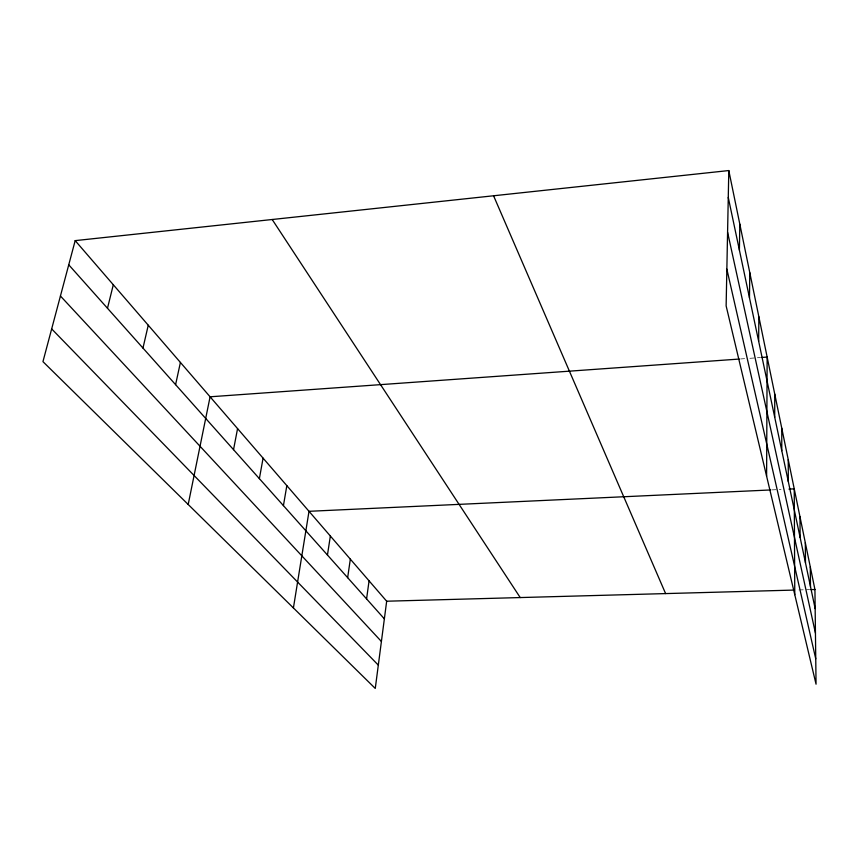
<?xml version="1.0" encoding="UTF-8"?>
<svg xmlns="http://www.w3.org/2000/svg" width="859" height="859" viewBox="0 0 859 859"><rect width="100%" height="100%" fill="white"/><g stroke="black" fill="none" stroke-linecap="round" stroke-linejoin="round"><path stroke-width="0.64" stroke-dasharray="4.29 3.22" d="M740.641 358.955L744.613 358.675M749.918 358.3L760.516 357.537M771.801 489.898L781.035 489.469M798.913 589.95L809.597 589.661"/><path stroke-width="1.29" d="M774.711 417.249L774.754 394.088M766.604 476.187L767.141 357.065L761.836 357.451M758.658 341.281L758.851 316.724M749.488 297.89L749.767 272.582M739.406 250.173L739.803 224.092M728.797 170.554L726.134 305.901L816.05 684.194L814.933 589.51L728.797 170.554L75.184 240.627L42.95 361.639L375.265 688.446L386.668 601.214L75.184 240.627M366.578 598.916L369.069 580.834M347.648 577.678L350.332 559.155M327.451 555.021L330.361 536.027M293.413 607.947L309.004 511.309L770.48 489.963M283.427 505.629L286.831 485.646M259.375 478.656L263.079 458.148M233.53 449.665L237.567 428.609M188.196 504.469L210.09 396.794L739.309 359.051M175.59 384.66L180.411 362.444M142.97 348.067L148.253 325.228M107.482 308.263L113.302 284.769M788.959 489.104L794.231 488.857L794.779 594.686M386.668 601.214L793.576 590.09M810.928 589.618L814.933 589.51M51.669 328.911L378.304 665.124M60.431 296.001L381.396 641.469M68.741 264.797L384.36 618.856M272.196 219.507L520.221 597.563M493.571 195.777L665.607 593.59M726.854 269.125L815.749 658.842M727.584 232.263L815.449 633.147M728.271 197.452L815.159 608.623M810.284 566.908L810.488 586.536M805.312 542.727L805.484 562.87M799.976 516.774L800.116 537.476M788.24 459.672L788.304 481.555M781.765 428.179L781.776 450.685"/></g></svg>
